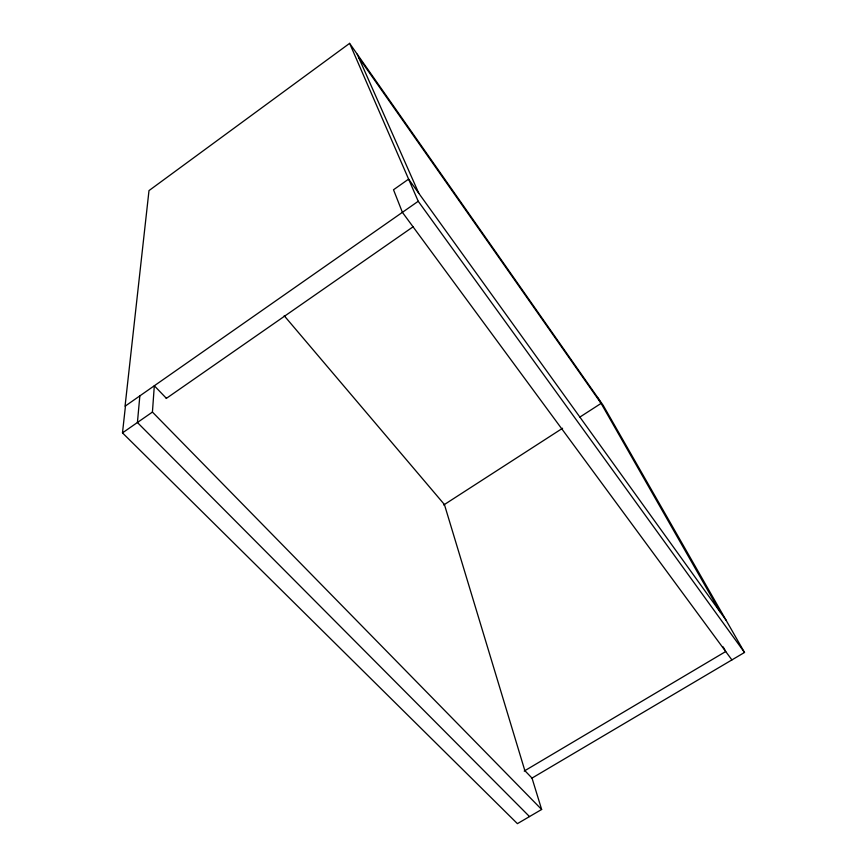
<?xml version="1.0" encoding="UTF-8"?>
<svg xmlns="http://www.w3.org/2000/svg" width="867" height="867" viewBox="0 0 867 867"><rect width="100%" height="100%" fill="white"/><g stroke="black" fill="none" stroke-linecap="round" stroke-linejoin="round"><path stroke-width="1.3" d="M125.466 405.94L122.485 432.882L517.415 823.65L541.647 809.475L152.429 412.074L154.315 385.772L166.41 398.343M139.847 395.883L137.419 422.511L529.499 816.573M349.629 43.35L148.994 190.599L125.054 406.222L418.23 201.274L349.629 43.35L603.204 405.398L744.515 652.461L531.471 778.414M166.226 398.473L413.06 226.818M122.485 432.882L152.429 412.074M443.655 505.017L562.596 428.244M579.579 417.276L601.102 403.383L358.656 57.439M524.21 771.056L725.722 651.529L723.176 646.901M284.192 315.718L444.413 504.518L524.86 770.665L532.013 778.089L541.647 809.475M731.9 659.917L402.396 212.339L393.51 189.765L408.606 179.133L726.047 620.176M418.23 201.274L744.515 652.461M598.057 398.051L720.043 611.82M357.215 54.188L418.783 193.265"/></g></svg>
